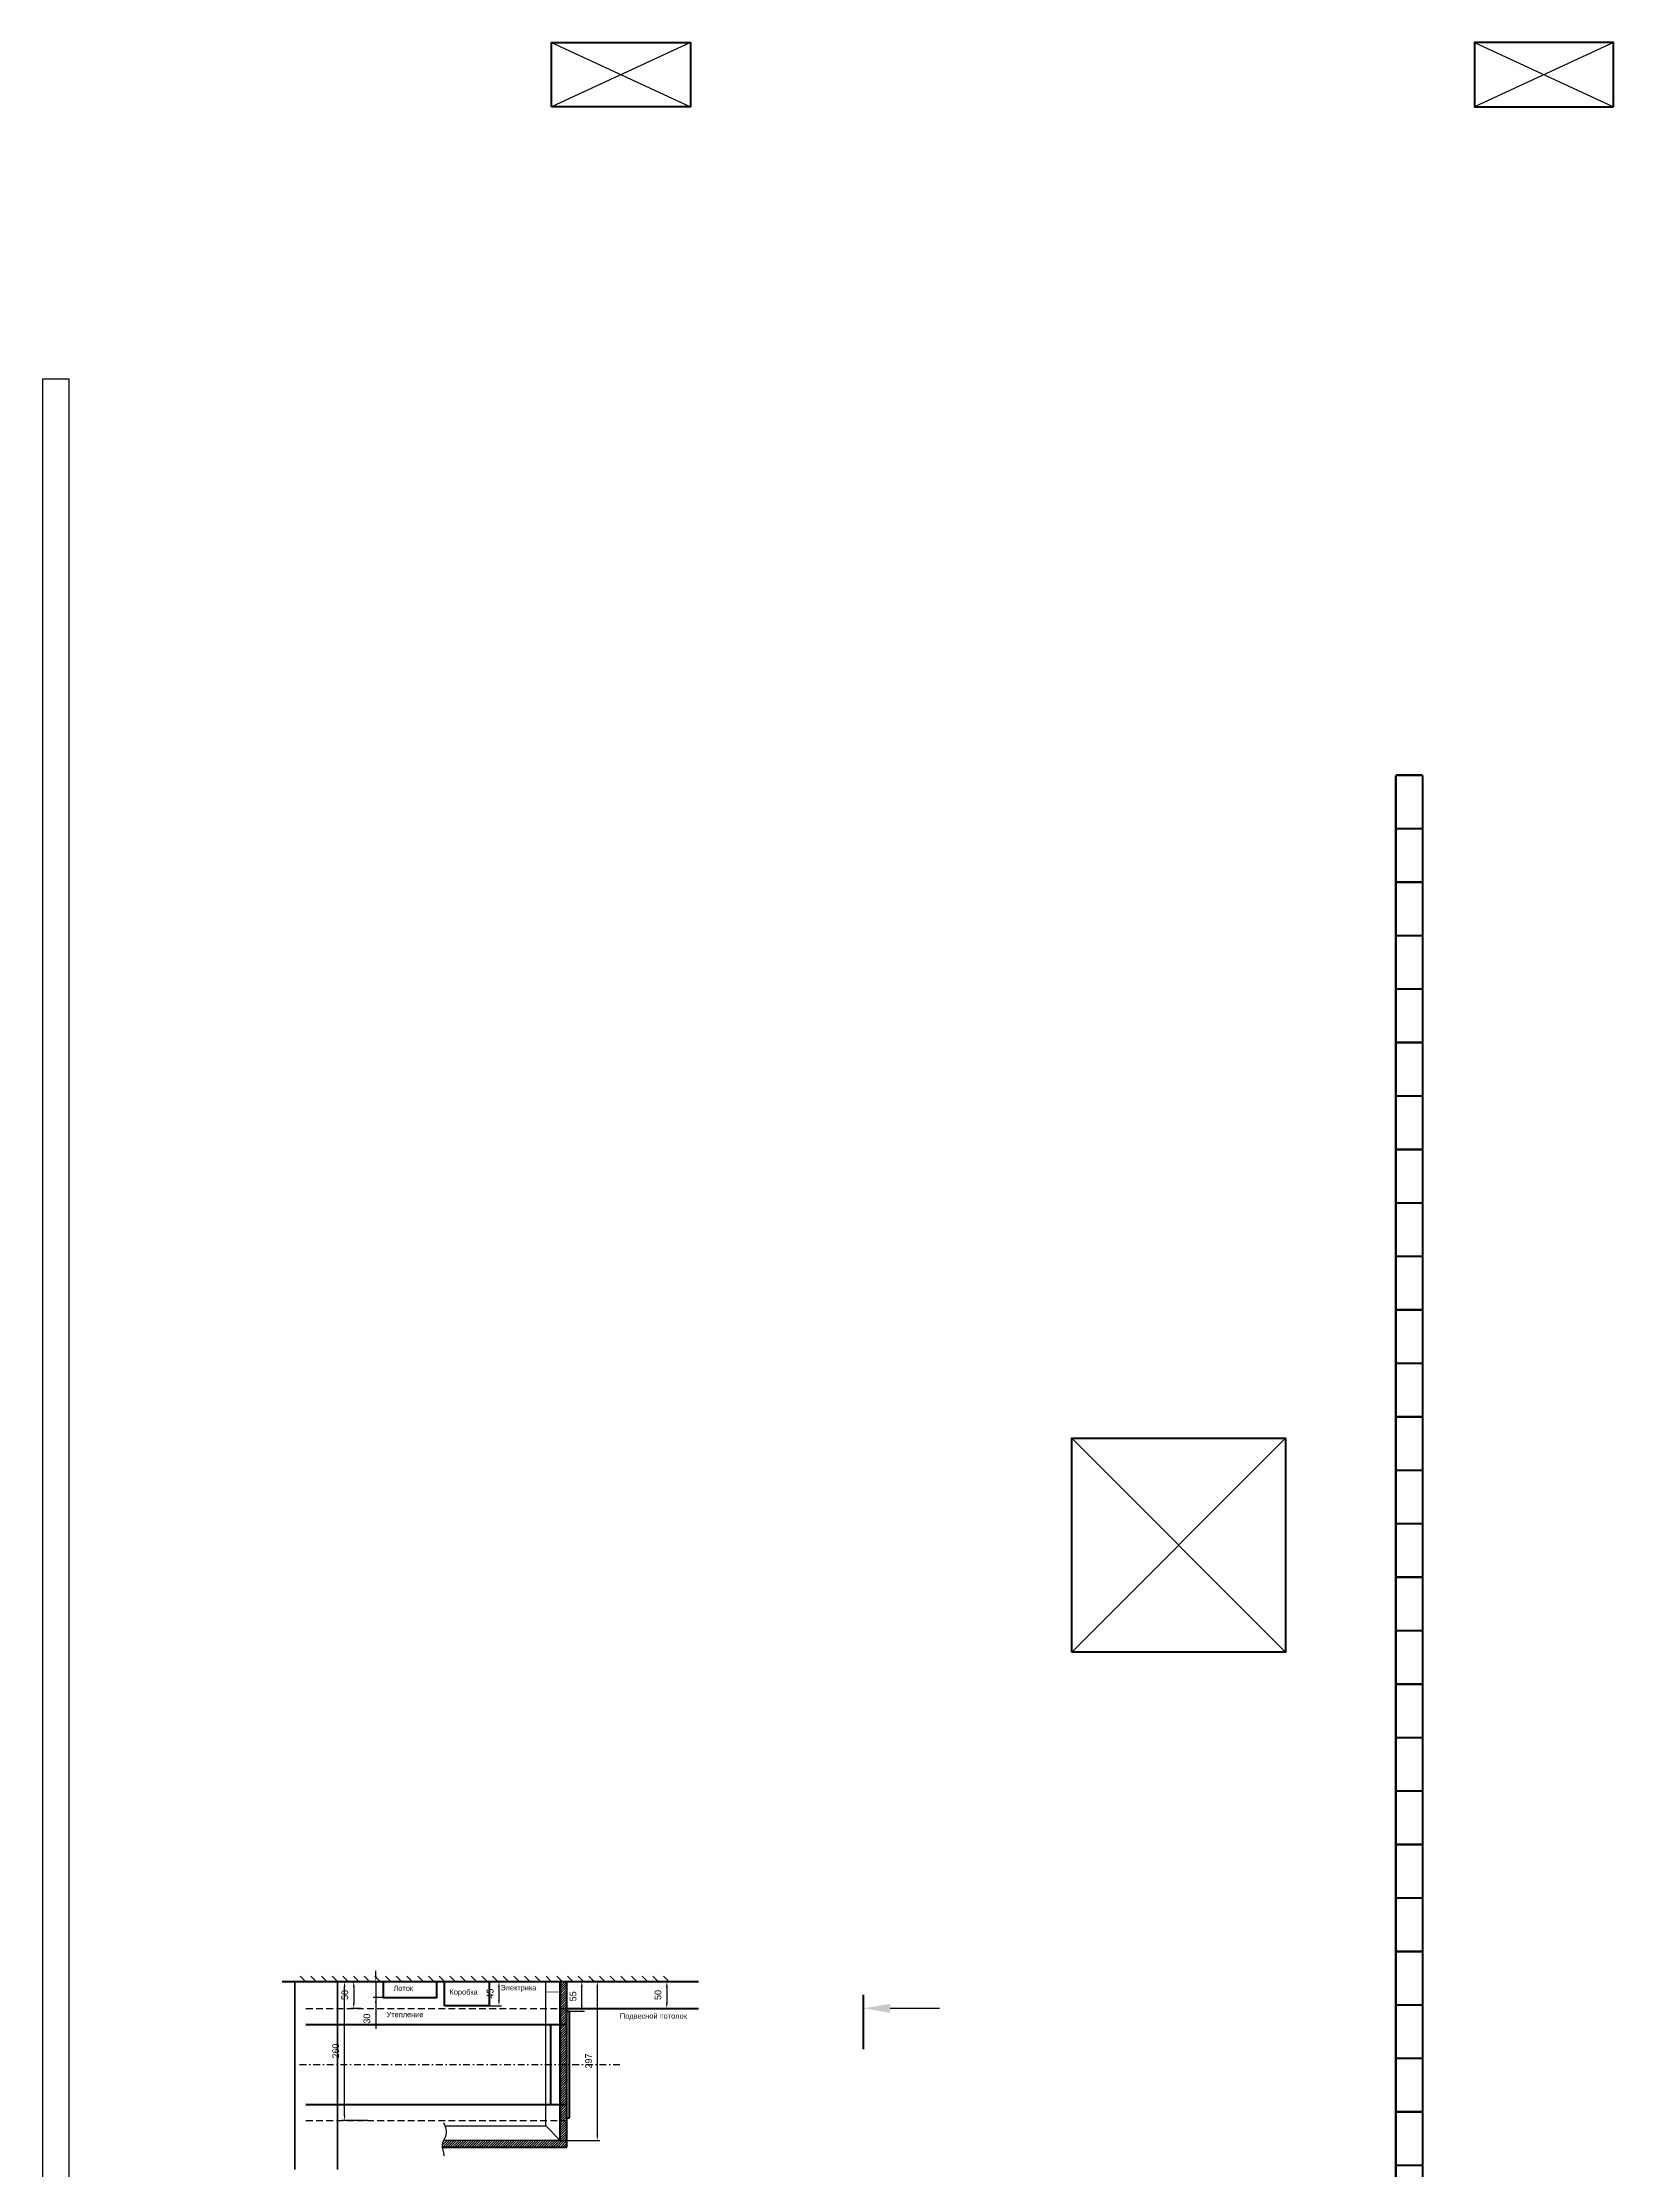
# Model space of a CAD drawing. Header units: millimetres. Extents: x 4451 to 17509, y 2501 to 27511.
# Drawn here: x 4451 to 7389, y 10281 to 14259 of the extents above; entities that cross this region are included whole.
import ezdxf

# ---------------------------------------------------------------- set-up
doc = ezdxf.new("R2010")
doc.units = ezdxf.units.MM
doc.header["$PDMODE"] = 34
doc.header["$PDSIZE"] = 50
doc.linetypes.add('DASHDOT', pattern=[25.4, 12.7, -6.35, 0, -6.35])
doc.linetypes.add('DASHED', pattern=[19.05, 12.7, -6.35])
for name, color, linetype in [('04 Освещение', 7, 'Continuous'), ('05 Кабельные трассы', 7, 'Continuous'), ('10 Перегородки', 7, 'Continuous'), ('12 Разрезы', 7, 'Continuous')]:
    doc.layers.add(name, color=color, linetype=linetype)
doc.styles.get("Standard").update_dxf_attribs({"font": 'Ubuntu-R.ttf'})
doc.dimstyles.new('ISO-25', dxfattribs={"dimtxt": 2.5, "dimasz": 2.5, "dimexe": 1.25, "dimexo": 0.625, "dimtad": 1, "dimtxsty": 'Standard', "dimcen": 2.5, "dimadec": 0, "dimazin": 0, "dimtfac": 1, "dimtmove": 0, "dimatfit": 3, "dimfxl": 1, "dimarcsym": 0})

# ---------------------------------------------------------------- blocks, each defined once
blk = doc.blocks.new('*D386')
at = {"layer": '12 Разрезы', "color": 0, "lineweight": -2}
for p, q in [((5088.6, 10632.2), (5069.5, 10632.2)), ((5074.5, 10642.2), (5074.5, 10652.2)), ((5074.5, 10632.2), (5074.5, 10543.7)), ((5074.5, 10632.2), (5074.5, 10602.2)), ((5088.6, 10602.2), (5069.5, 10602.2))]:
    blk.add_line(p, q, dxfattribs=at)
at = {"layer": '12 Разрезы', "color": 0}
for points in [[(5072.8, 10642.2), (5076.1, 10642.2), (5074.5, 10632.2)], [(5076.1, 10592.2), (5072.8, 10592.2), (5074.5, 10602.2)]]:
    blk.add_solid(points, dxfattribs=at)
at = {"layer": 'Defpoints', "color": 0}
for p in [(5088.6, 10632.2), (5074.5, 10602.2), (5088.6, 10602.2)]:
    blk.add_point(p, dxfattribs=at)
at = {"layer": '12 Разрезы', "color": 0, "insert": (5057.9, 10562.9), "char_height": 12.5, "attachment_point": 5, "rotation": 90}
blk.add_mtext('30', dxfattribs=at)
blk = doc.blocks.new('*D387')
at = {"layer": '12 Разрезы', "color": 0, "lineweight": -2}
for p, q in [((5286.9, 10632.2), (5309.9, 10632.2)), ((5304.9, 10622.2), (5304.9, 10597.2)), ((5286.9, 10587.2), (5309.9, 10587.2))]:
    blk.add_line(p, q, dxfattribs=at)
at = {"layer": '12 Разрезы', "color": 0}
for points in [[(5306.5, 10622.2), (5303.2, 10622.2), (5304.9, 10632.2)], [(5303.2, 10597.2), (5306.5, 10597.2), (5304.9, 10587.2)]]:
    blk.add_solid(points, dxfattribs=at)
at = {"layer": 'Defpoints', "color": 0}
for p in [(5286.9, 10632.2), (5286.9, 10587.2), (5304.9, 10587.2)]:
    blk.add_point(p, dxfattribs=at)
at = {"layer": '12 Разрезы', "color": 0, "insert": (5288.5, 10609.7), "char_height": 12.5, "attachment_point": 5, "rotation": 90}
blk.add_mtext('45', dxfattribs=at)
blk = doc.blocks.new('*D388')
at = {"layer": '12 Разрезы', "color": 0, "lineweight": -2}
for p, q in [((5431.9, 10632.2), (5464.8, 10632.2)), ((5459.8, 10587.2), (5459.8, 10622.2)), ((5431.9, 10577.2), (5464.8, 10577.2))]:
    blk.add_line(p, q, dxfattribs=at)
at = {"layer": '12 Разрезы', "color": 0}
for points in [[(5461.5, 10622.2), (5458.1, 10622.2), (5459.8, 10632.2)], [(5458.1, 10587.2), (5461.5, 10587.2), (5459.8, 10577.2)]]:
    blk.add_solid(points, dxfattribs=at)
at = {"layer": 'Defpoints', "color": 0}
for p in [(5431.9, 10632.2), (5459.8, 10632.2), (5431.9, 10577.2)]:
    blk.add_point(p, dxfattribs=at)
at = {"layer": '12 Разрезы', "color": 0, "insert": (5443.4, 10604.7), "char_height": 12.5, "attachment_point": 5, "rotation": 90}
blk.add_mtext('55', dxfattribs=at)
blk = doc.blocks.new('*D389')
at = {"layer": '12 Разрезы', "color": 0, "lineweight": -2}
for p, q in [((5046.4, 10632.2), (5028.2, 10632.2)), ((5033.2, 10622.2), (5033.2, 10592.2)), ((5046.4, 10582.2), (5028.2, 10582.2))]:
    blk.add_line(p, q, dxfattribs=at)
at = {"layer": '12 Разрезы', "color": 0}
for points in [[(5034.9, 10622.2), (5031.6, 10622.2), (5033.2, 10632.2)], [(5031.6, 10592.2), (5034.9, 10592.2), (5033.2, 10582.2)]]:
    blk.add_solid(points, dxfattribs=at)
at = {"layer": 'Defpoints', "color": 0}
for p in [(5046.4, 10632.2), (5033.2, 10582.2), (5046.4, 10582.2)]:
    blk.add_point(p, dxfattribs=at)
at = {"layer": '12 Разрезы', "color": 0, "insert": (5016.7, 10607.2), "char_height": 12.5, "attachment_point": 5, "rotation": 90}
blk.add_mtext('50', dxfattribs=at)
blk = doc.blocks.new('*D390')
at = {"layer": '12 Разрезы', "color": 0, "lineweight": -2}
for p, q in [((5002.9, 10632.2), (5021.1, 10632.2)), ((5016.1, 10382.2), (5016.1, 10622.2)), ((5059.2, 10372.2), (5011.1, 10372.2))]:
    blk.add_line(p, q, dxfattribs=at)
at = {"layer": '12 Разрезы', "color": 0}
for points in [[(5017.8, 10622.2), (5014.5, 10622.2), (5016.1, 10632.2)], [(5014.5, 10382.2), (5017.8, 10382.2), (5016.1, 10372.2)]]:
    blk.add_solid(points, dxfattribs=at)
at = {"layer": 'Defpoints', "color": 0}
for p in [(5002.9, 10632.2), (5016.1, 10632.2), (5059.2, 10372.2)]:
    blk.add_point(p, dxfattribs=at)
at = {"layer": '12 Разрезы', "color": 0, "insert": (4999.6, 10502.2), "char_height": 12.5, "attachment_point": 5, "rotation": 90}
blk.add_mtext('260', dxfattribs=at)
blk = doc.blocks.new('*D391')
at = {"layer": '12 Разрезы', "color": 0, "lineweight": -2}
for p, q in [((5678.1, 10632.2), (5613.8, 10632.2)), ((5618.8, 10622.2), (5618.8, 10592.2)), ((5678.1, 10582.2), (5613.8, 10582.2))]:
    blk.add_line(p, q, dxfattribs=at)
at = {"layer": '12 Разрезы', "color": 0}
for points in [[(5620.5, 10622.2), (5617.1, 10622.2), (5618.8, 10632.2)], [(5617.1, 10592.2), (5620.5, 10592.2), (5618.8, 10582.2)]]:
    blk.add_solid(points, dxfattribs=at)
at = {"layer": 'Defpoints', "color": 0}
for p in [(5678.1, 10632.2), (5618.8, 10582.2), (5678.1, 10582.2)]:
    blk.add_point(p, dxfattribs=at)
at = {"layer": '12 Разрезы', "color": 0, "insert": (5602.3, 10607.2), "char_height": 12.5, "attachment_point": 5, "rotation": 90}
blk.add_mtext('50', dxfattribs=at)
blk = doc.blocks.new('*D392')
at = {"layer": '12 Разрезы', "color": 0, "lineweight": -2}
for p, q in [((5419.4, 10632.2), (5493.8, 10632.2)), ((5488.8, 10622.2), (5488.8, 10345.2)), ((5419.4, 10335.2), (5493.8, 10335.2))]:
    blk.add_line(p, q, dxfattribs=at)
at = {"layer": '12 Разрезы', "color": 0}
for points in [[(5490.5, 10622.2), (5487.2, 10622.2), (5488.8, 10632.2)], [(5487.2, 10345.2), (5490.5, 10345.2), (5488.8, 10335.2)]]:
    blk.add_solid(points, dxfattribs=at)
at = {"layer": 'Defpoints', "color": 0}
for p in [(5419.4, 10632.2), (5419.4, 10335.2), (5488.8, 10335.2)]:
    blk.add_point(p, dxfattribs=at)
at = {"layer": '12 Разрезы', "color": 0, "insert": (5472.4, 10483.7), "char_height": 12.5, "attachment_point": 5, "rotation": 90}
blk.add_mtext('297', dxfattribs=at)

msp = doc.modelspace()

# ---------------------------------------------------------------- hatches: boundary and pattern name
at = {"layer": '12 Разрезы'}
h = msp.add_hatch(dxfattribs=at)
h.set_pattern_fill('ANSI31', color=252, style=0)
h.set_pattern_definition([(45, (4963.2136, 10418.3772), (-2.245064, 2.245064), [])])
edge = h.paths.add_edge_path()
edge.add_line((5431.926, 10322.67), (5431.926, 10372.17))
edge.add_line((5431.926, 10372.17), (5419.426, 10372.17))
edge.add_line((5419.426, 10372.17), (5419.426, 10335.17))
edge.add_line((5419.426, 10335.17), (5201.654, 10335.17))
edge.add_spline(control_points=[(5201.654, 10335.17), (5200.503, 10332.579), (5198.997, 10328.468), (5199.256, 10324.236), (5199.489, 10322.67)], knot_values=[16.46030535, 16.46030535, 16.46030535, 16.46030535, 24.75612949, 29.56813078, 29.56813078, 29.56813078, 29.56813078], degree=3, periodic=0)
edge.add_line((5199.489, 10322.67), (5431.926, 10322.67))
h.paths.add_polyline_path([(5431.926, 10372.17), (5431.926, 10402.17), (5419.426, 10402.17), (5419.426, 10372.17)])
h.paths.add_polyline_path([(5431.926, 10402.17), (5431.926, 10477.17), (5419.426, 10477.17), (5419.426, 10402.17)])
h.paths.add_polyline_path([(5431.926, 10477.17), (5431.926, 10509.67), (5419.426, 10509.67), (5419.426, 10477.17)])
h.paths.add_polyline_path([(5431.926, 10509.67), (5431.926, 10522.17), (5419.426, 10522.17), (5419.426, 10509.67)])
h.paths.add_polyline_path([(5431.926, 10522.17), (5431.926, 10551.8), (5419.426, 10551.8), (5419.426, 10522.17)])
h.paths.add_polyline_path([(5431.926, 10552.17), (5431.926, 10582.17), (5419.426, 10582.17), (5419.426, 10552.17)])
h.paths.add_polyline_path([(5431.926, 10582.17), (5431.926, 10632.17), (5419.426, 10632.17), (5419.426, 10582.17)])

# ---------------------------------------------------------------- linework, layer by layer
at = {"layer": '04 Освещение', "color": 3}
for p, q in [((5403.065, 14259.033), (5663.065, 14139.033)), ((5663.065, 14259.033), (5403.065, 14139.033)), ((7129.404, 14259.033), (7389.404, 14139.033)), ((7389.404, 14259.033), (7129.404, 14139.033)), ((6376.265, 11648.446), (6776.265, 11248.446)), ((6776.265, 11648.446), (6376.265, 11248.446))]:
    msp.add_line(p, q, dxfattribs=at)
at = {"layer": '04 Освещение', "color": 3, "lineweight": 40}
for points in [[(5403.065, 14139.033), (5403.065, 14259.033), (5663.065, 14259.033), (5663.065, 14139.033)], [(7389.404, 14139.033), (7389.404, 14259.033), (7129.404, 14259.033), (7129.404, 14139.033)], [(6376.265, 11248.446), (6376.265, 11648.446), (6776.265, 11648.446), (6776.265, 11248.446)]]:
    msp.add_lwpolyline(points, close=True, dxfattribs=at)
at = {"layer": '05 Кабельные трассы', "const_width": 4}
for points in [[(7032.4, 12888.615), (6982.4, 12888.615)], [(6982.4, 12888.615), (6982.4, 9650.115)], [(7032.4, 12888.615), (7032.4, 9650.115)], [(7032.4, 12788.615), (6982.4, 12788.615)], [(7032.4, 12688.615), (6982.4, 12688.615)], [(7032.4, 12588.615), (6982.4, 12588.615)], [(7032.4, 12488.615), (6982.4, 12488.615)], [(7032.4, 12388.615), (6982.4, 12388.615)], [(7032.4, 12288.615), (6982.4, 12288.615)], [(7032.4, 12188.615), (6982.4, 12188.615)], [(7032.4, 12088.615), (6982.4, 12088.615)], [(7032.4, 11988.615), (6982.4, 11988.615)], [(7032.4, 11888.615), (6982.4, 11888.615)], [(7032.4, 11788.615), (6982.4, 11788.615)], [(7032.4, 11688.615), (6982.4, 11688.615)], [(7032.4, 11588.615), (6982.4, 11588.615)], [(7032.4, 11488.615), (6982.4, 11488.615)], [(7032.4, 11388.615), (6982.4, 11388.615)], [(7032.4, 11288.615), (6982.4, 11288.615)], [(7032.4, 11188.615), (6982.4, 11188.615)], [(7032.4, 11088.615), (6982.4, 11088.615)], [(7032.4, 10988.615), (6982.4, 10988.615)], [(7032.4, 10888.615), (6982.4, 10888.615)], [(7032.4, 10788.615), (6982.4, 10788.615)], [(7032.4, 10688.615), (6982.4, 10688.615)], [(7032.4, 10588.615), (6982.4, 10588.615)], [(7032.4, 10488.615), (6982.4, 10488.615)], [(7032.4, 10388.615), (6982.4, 10388.615)], [(7032.4, 10288.615), (6982.4, 10288.615)]]:
    msp.add_lwpolyline(points, dxfattribs=at)
at = {"layer": '10 Перегородки', "color": 3, "linetype": 'Continuous', "ltscale": 10}
for p, q in [((4451.234, 13630.115), (4451.234, 9750.115)), ((4451.234, 13630.115), (4501.234, 13630.115)), ((4501.234, 9750.115), (4501.234, 13630.115))]:
    msp.add_line(p, q, dxfattribs=at)
at = {"layer": '12 Разрезы', "lineweight": 40}
for p, q in [((4899.668, 10632.17), (5678.08, 10632.17)), ((5419.426, 10632.17), (5419.426, 10362.91)), ((5431.926, 10582.17), (5678.08, 10582.17)), ((4943.875, 10552.17), (5431.926, 10552.17)), ((5402.131, 10551.8), (5431.926, 10551.8)), ((5402.131, 10402.54), (5402.131, 10551.8)), ((5431.926, 10577.17), (5436.926, 10577.17)), ((5431.926, 10377.17), (5431.926, 10577.17)), ((5436.926, 10377.17), (5436.926, 10577.17)), ((4943.875, 10402.17), (5431.926, 10402.17)), ((5431.926, 10377.17), (5436.926, 10377.17))]:
    msp.add_line(p, q, dxfattribs=at)
at = {"layer": '12 Разрезы'}
for p, q in [((4932.895, 10642.127), (4942.852, 10632.17)), ((4952.895, 10642.127), (4962.852, 10632.17)), ((4972.895, 10642.127), (4982.852, 10632.17)), ((4992.895, 10642.127), (5002.852, 10632.17)), ((5012.895, 10642.127), (5022.852, 10632.17)), ((5032.895, 10642.127), (5042.852, 10632.17)), ((5052.895, 10642.127), (5062.852, 10632.17)), ((5072.895, 10642.127), (5082.852, 10632.17)), ((5092.895, 10642.127), (5102.852, 10632.17)), ((5112.895, 10642.127), (5122.852, 10632.17)), ((5132.895, 10642.127), (5142.852, 10632.17)), ((5152.895, 10642.127), (5162.852, 10632.17)), ((5172.895, 10642.127), (5182.852, 10632.17)), ((5192.895, 10642.127), (5202.852, 10632.17)), ((5212.895, 10642.127), (5222.852, 10632.17)), ((5232.895, 10642.127), (5242.852, 10632.17)), ((5252.895, 10642.127), (5262.852, 10632.17)), ((5272.895, 10642.127), (5282.852, 10632.17)), ((5292.895, 10642.127), (5302.852, 10632.17)), ((5312.895, 10642.127), (5322.852, 10632.17)), ((5332.895, 10642.127), (5342.852, 10632.17)), ((5352.895, 10642.127), (5362.852, 10632.17)), ((5372.895, 10642.127), (5382.852, 10632.17)), ((5392.895, 10642.127), (5402.852, 10632.17)), ((5412.895, 10642.127), (5422.852, 10632.17)), ((5432.895, 10642.127), (5442.852, 10632.17)), ((5452.895, 10642.127), (5462.852, 10632.17)), ((5472.895, 10642.127), (5482.852, 10632.17)), ((5492.895, 10642.127), (5502.852, 10632.17)), ((5512.895, 10642.127), (5522.852, 10632.17)), ((5532.895, 10642.127), (5542.852, 10632.17)), ((5552.895, 10642.127), (5562.852, 10632.17)), ((5572.895, 10642.127), (5582.852, 10632.17)), ((5592.895, 10642.127), (5602.852, 10632.17)), ((5612.895, 10642.127), (5622.852, 10632.17)), ((6036.647, 10582.223), (6128.725, 10582.223))]:
    msp.add_line(p, q, dxfattribs=at)
at = {"layer": '12 Разрезы', "color": 252, "lineweight": 40}
for p, q in [((5419.426, 10335.17), (5419.426, 10632.17)), ((5419.426, 10632.17), (5431.926, 10632.17)), ((5431.926, 10322.67), (5431.926, 10632.17)), ((5199.489, 10322.67), (5431.926, 10322.67))]:
    msp.add_line(p, q, dxfattribs=at)
at = {"layer": '12 Разрезы', "linetype": 'DASHED'}
for p, q in [((4943.875, 10582.17), (5431.926, 10582.17)), ((4943.875, 10372.17), (5431.926, 10372.17))]:
    msp.add_line(p, q, dxfattribs=at)
at = {"layer": '12 Разрезы', "lineweight": 100}
msp.add_line((5986.647, 10505.818), (5986.647, 10607.386), dxfattribs=at)
at = {"layer": '12 Разрезы', "linetype": 'DASHDOT'}
msp.add_line((4931.986, 10477.17), (5534.705, 10477.17), dxfattribs=at)
at = {"layer": '12 Разрезы', "color": 1}
msp.add_line((5419.426, 10335.17), (5392.426, 10362.17), dxfattribs=at)
at = {"layer": '12 Разрезы'}
for points in [[(4922.852, 10632.17), (4922.852, 10281.071), (4922.852, 10281.071), (4922.852, 10632.17)], [(5002.852, 10632.17), (5002.852, 10281.071), (5002.852, 10281.071), (5002.852, 10632.17)]]:
    msp.add_lwpolyline(points, close=True, dxfattribs=at)
at = {"layer": '12 Разрезы', "lineweight": 40}
msp.add_lwpolyline([(5088.561, 10632.17), (5088.561, 10602.17), (5188.561, 10602.17), (5188.561, 10632.17)], dxfattribs=at)
at = {"layer": '12 Разрезы', "color": 1}
msp.add_lwpolyline([(5204.287, 10362.17), (5392.426, 10362.17), (5392.426, 10632.17), (5419.426, 10632.17), (5419.426, 10335.17), (5201.654, 10335.17)], dxfattribs=at)
at = {"layer": '12 Разрезы', "lineweight": 40}
msp.add_lwpolyline([(5202.852, 10587.17), (5202.852, 10632.17), (5286.852, 10632.17), (5286.852, 10587.17)], close=True, dxfattribs=at)
at = {"layer": '12 Разрезы', "color": 3, "const_width": 1}
msp.add_lwpolyline([(5392.426, 10604.17), (5392.426, 10632.17), (5419.426, 10632.17), (5419.426, 10604.17)], dxfattribs=at)
at = {"layer": '12 Разрезы', "color": 5, "const_width": 1}
msp.add_lwpolyline([(5392.426, 10552.67), (5419.426, 10552.67), (5419.426, 10612.67), (5392.426, 10612.67)], dxfattribs=at)
at = {"layer": '12 Разрезы', "start_tangent": (0, 1), "end_tangent": (-0.33173538, 0.94337248)}
msp.add_spline([(5202.691, 10306.326), (5199.304, 10327.327), (5206.756, 10348.666), (5202.014, 10368.312)], degree=3, dxfattribs=at)
at = {"layer": '12 Разрезы'}
msp.add_solid([(6036.647, 10590.556), (5986.647, 10582.223), (6036.647, 10573.889)], dxfattribs=at)

# ---------------------------------------------------------------- texts
for s, p in [('Лоток', (5107.573, 10614.761)), ('Электрика', (5307.558, 10615.878)), ('Коробка', (5212.395, 10607.781)), ('Утепление', (5094.658, 10565.623)), ('Подвесной потолок', (5531.045, 10562.88))]:
    msp.add_text(s, height=10, dxfattribs=at).set_placement(p)

# ---------------------------------------------------------------- dimensions: what is measured, and where the dimension line sits
dim = msp.add_linear_dim(base=(5016.133, 10632.17), p1=(5059.214, 10372.17), p2=(5002.852, 10632.17), angle=90, dimstyle='ISO-25', override={"dimtxt": 12.5, "dimasz": 10, "dimexe": 5, "dimexo": 0, "dimgap": 10, "dimdec": 0}, dxfattribs=at)
dim.commit()
dim.dimension.update_dxf_attribs({"geometry": '*D390', "text_midpoint": (5016.133, 10502.17), "dimtype": 160})
for base, p1, p2, picture, middle in [((5033.223, 10582.17), (5046.405, 10632.17), (5046.405, 10582.17), '*D389', (5016.693, 10607.17)), ((5074.459, 10602.17), (5088.561, 10632.17), (5088.561, 10602.17), '*D386', (5057.93, 10562.944)), ((5304.859, 10587.17), (5286.852, 10632.17), (5286.852, 10587.17), '*D387', (5288.473, 10609.67)), ((5488.836, 10335.17), (5419.426, 10632.17), (5419.426, 10335.17), '*D392', (5472.423, 10483.67)), ((5459.815, 10632.17), (5431.926, 10577.17), (5431.926, 10632.17), '*D388', (5443.43, 10604.67)), ((5618.807, 10582.17), (5678.08, 10632.17), (5678.08, 10582.17), '*D391', (5602.277, 10607.17))]:
    dim = msp.add_linear_dim(base=base, p1=p1, p2=p2, angle=90, dimstyle='ISO-25', override={"dimtxt": 12.5, "dimasz": 10, "dimexe": 5, "dimexo": 0, "dimgap": 10, "dimdec": 0}, dxfattribs=at)
    dim.commit()
    dim.dimension.update_dxf_attribs({"geometry": picture, "text_midpoint": middle})

doc.saveas('drawing.dxf')
